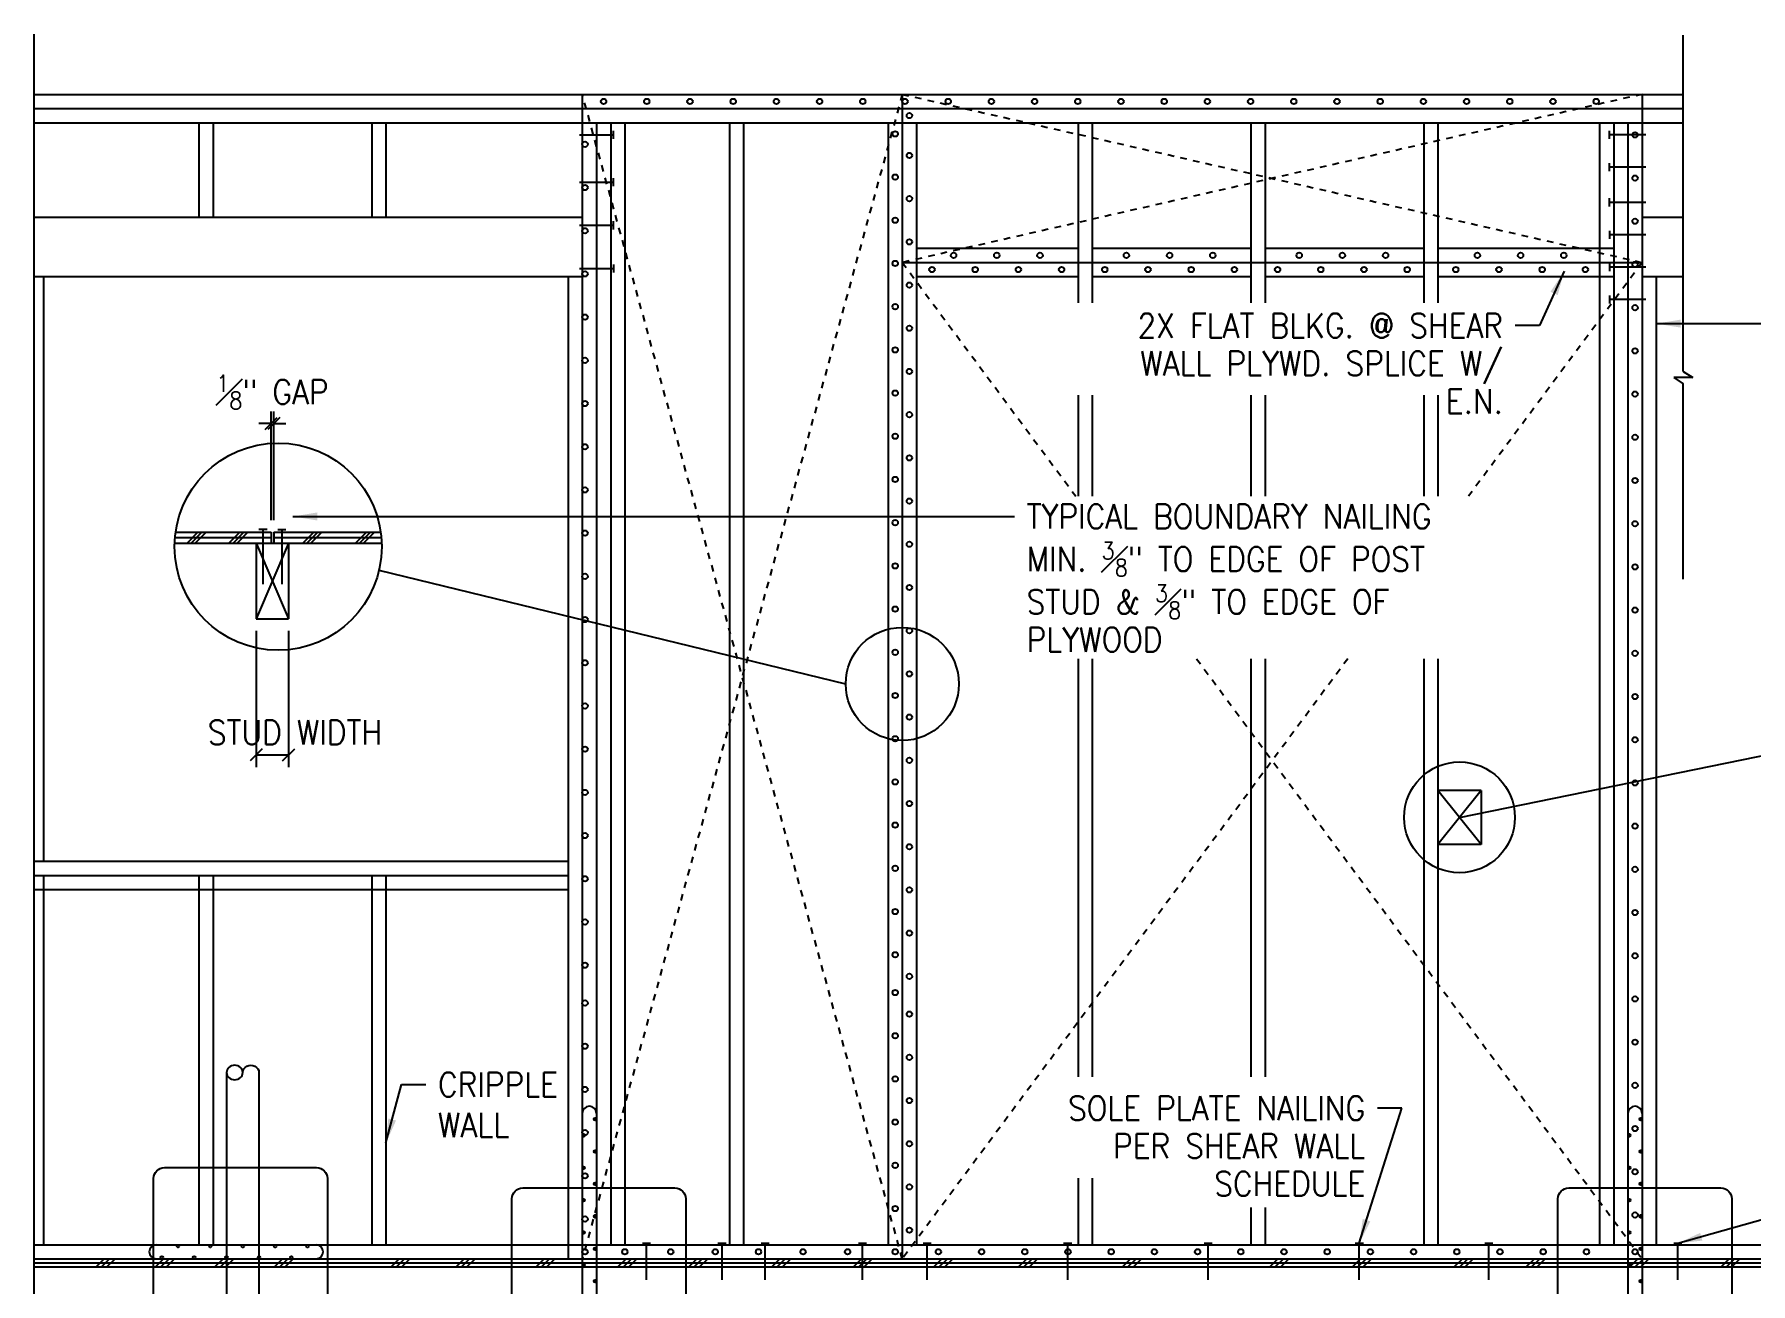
# Model space of a CAD drawing. Header units: inches. Extents: x 3 to 1706, y 9 to 286.
# Drawn here: x 211.22 to 237.71, y 267.22 to 286.5 of the extents above; entities that cross this region are included whole.
import ezdxf

# ---------------------------------------------------------------- set-up
doc = ezdxf.new("R2010")
doc.units = ezdxf.units.IN
doc.header["$LTSCALE"] = 0.5
doc.header["$MEASUREMENT"] = 0
doc.linetypes.add('HIDDEN2', pattern=[0.1875, 0.125, -0.0625])
for name, color, linetype in [('A-ANNO-DIMS', 7, 'Continuous'), ('A-ANNO-NOTE', 7, 'Continuous'), ('A-ANNO-SYMB', 7, 'Continuous'), ('A-DETL-IDEN', 7, 'Continuous'), ('A-DETL-MCUT', 2, 'Continuous'), ('A-DETL-PATT', 8, 'Continuous'), ('A-ELEV', 2, 'Continuous'), ('A-ELEV-PATT', 8, 'Continuous')]:
    doc.layers.add(name, color=color, linetype=linetype)
doc.styles.add('NOTE', font='romans.shx', dxfattribs={"width": 0.9})
doc.dimstyles.new('NOTE4', dxfattribs={"dimscale": 4, "dimtxt": 0.09375, "dimasz": 0.046875, "dimexe": 0.046875, "dimexo": 0.046875, "dimgap": 0.046875, "dimtad": 1, "dimdec": 4, "dimzin": 3, "dimdsep": 46, "dimlunit": 4, "dimtxsty": 'NOTE', "dimblk": 'OBLIQUE', "dimcen": 0.046875, "dimadec": 0, "dimazin": 0, "dimtfac": 0.75, "dimtdec": 4, "dimtofl": 0, "dimtmove": 2, "dimatfit": 3, "dimldrblk": 'OBLIQUE', "dimfxl": 0, "dimfrac": 1, "dimtolj": 1, "dimtzin": 0, "dimarcsym": 0})
doc.dimstyles.new('TEXT4', dxfattribs={"dimscale": 4, "dimtxt": 0.09375, "dimasz": 0.09375, "dimexe": 0.046875, "dimexo": 0.046875, "dimgap": 0.046875, "dimtad": 0, "dimdec": 4, "dimzin": 3, "dimdsep": 46, "dimlunit": 4, "dimtxsty": 'NOTE', "dimcen": 0.046875, "dimadec": 0, "dimazin": 0, "dimtfac": 0.75, "dimtdec": 4, "dimtofl": 0, "dimtmove": 2, "dimatfit": 3, "dimfxl": 0, "dimfrac": 1, "dimtolj": 1, "dimtzin": 0, "dimarcsym": 0})

# ---------------------------------------------------------------- blocks, each defined once
blk = doc.blocks.new('_Oblique')
at = {"color": 0, "lineweight": -2}
blk.add_line((-0.5, -0.5), (0.5, 0.5), dxfattribs=at)
blk = doc.blocks.new('*D25')
at = {"layer": 'A-ANNO-DIMS', "color": 0, "lineweight": -2}
for p, q in [((214.878, 280.493), (214.69, 280.493)), ((214.878, 279.002), (214.878, 280.68)), ((214.92, 279.002), (214.92, 280.68)), ((214.92, 280.493), (215.107, 280.493))]:
    blk.add_line(p, q, dxfattribs=at)
at = {"layer": 'Defpoints', "color": 0}
for p in [(214.92, 280.493), (214.878, 278.815), (214.92, 278.815)]:
    blk.add_point(p, dxfattribs=at)
at = {"layer": 'A-ANNO-DIMS', "color": 0, "lineweight": -2, "xscale": 0.1875, "yscale": 0.1875, "zscale": 0.1875}
blk.add_blockref('_Oblique', (214.878, 280.493), dxfattribs=at)
at = {"layer": 'A-ANNO-DIMS', "color": 0, "lineweight": -2, "xscale": 0.1875, "yscale": 0.1875, "zscale": 0.1875, "rotation": 180}
blk.add_blockref('_Oblique', (214.92, 280.493), dxfattribs=at)
at = {"layer": 'A-ANNO-DIMS', "color": 0, "insert": (214.899, 280.979), "char_height": 0.375, "attachment_point": 5, "style": 'NOTE'}
blk.add_mtext('\\A1;\\A1;{\\H0.7x;\\S1#8;}" GAP', dxfattribs=at)
blk = doc.blocks.new('*D26')
at = {"layer": 'A-ANNO-DIMS', "color": 0, "lineweight": -2}
for p, q in [((214.649, 277.294), (214.649, 275.192)), ((215.149, 277.294), (215.149, 275.192)), ((214.649, 275.379), (215.149, 275.379))]:
    blk.add_line(p, q, dxfattribs=at)
at = {"layer": 'Defpoints', "color": 0}
for p in [(214.649, 277.481), (215.149, 277.481), (215.149, 275.379)]:
    blk.add_point(p, dxfattribs=at)
at = {"layer": 'A-ANNO-DIMS', "color": 0, "lineweight": -2, "xscale": 0.1875, "yscale": 0.1875, "zscale": 0.1875, "rotation": 180}
blk.add_blockref('_Oblique', (214.649, 275.379), dxfattribs=at)
at = {"layer": 'A-ANNO-DIMS', "color": 0, "lineweight": -2, "xscale": 0.1875, "yscale": 0.1875, "zscale": 0.1875}
blk.add_blockref('_Oblique', (215.149, 275.379), dxfattribs=at)
at = {"layer": 'A-ANNO-DIMS', "color": 0, "insert": (215.247, 275.726), "char_height": 0.375, "attachment_point": 5, "style": 'NOTE'}
blk.add_mtext('\\A1;STUD WIDTH', dxfattribs=at)

msp = doc.modelspace()

# ---------------------------------------------------------------- hatches: boundary and pattern name
at = {"layer": 'A-ELEV'}
for points in [[(219.89956, 269.75917, 1), (219.8579, 269.75917, 1)], [(236.03498, 269.75917, 1), (235.99331, 269.75917, 1)], [(219.72248, 269.50917, 1), (219.68081, 269.50917, 1)], [(235.8579, 269.50917, 1), (235.81623, 269.50917, 1)], [(219.89956, 269.25917, 1), (219.8579, 269.25917, 1)], [(236.03498, 269.25917, 1), (235.99331, 269.25917, 1)], [(219.72248, 269.00917, 1), (219.68081, 269.00917, 1)], [(235.81623, 269.00917, 1), (235.8579, 269.00917, 1)], [(219.89956, 268.75917, 1), (219.8579, 268.75917, 1)], [(236.03498, 268.75917, 1), (235.99331, 268.75917, 1)], [(219.72248, 268.50917, 1), (219.68081, 268.50917, 1)], [(235.8579, 268.50917, 1), (235.81623, 268.50917, 1)], [(219.89956, 268.25917, 1), (219.8579, 268.25917, 1)], [(236.03498, 268.25917, 1), (235.99331, 268.25917, 1)], [(219.72248, 268.00917, 1), (219.68081, 268.00917, 1)], [(219.89956, 267.75917, 1), (219.8579, 267.75917, 1)], [(235.81623, 268.00917, 1), (235.8579, 268.00917, 1)], [(236.03498, 267.75917, 1), (235.99331, 267.75917, 1)], [(219.72248, 267.50917, 1), (219.68081, 267.50917, 1)], [(235.8579, 267.50917, 1), (235.81623, 267.50917, 1)], [(219.89956, 267.25917, 1), (219.8579, 267.25917, 1)], [(236.03498, 267.25917, 1), (235.99331, 267.25917, 1)]]:
    msp.add_hatch(color=256, dxfattribs=at).paths.add_polyline_path(points)

# ---------------------------------------------------------------- linework, layer by layer
at = {"layer": 'A-ANNO-SYMB'}
for p, q in [((211.22465, 266.8102), (211.22465, 286.49792)), ((236.66969, 281.29347), (236.66969, 286.48332)), ((236.66969, 281.29347), (236.81719, 281.20013)), ((236.52219, 281.20013), (236.66969, 281.1068)), ((236.81719, 281.20013), (236.52219, 281.20013)), ((236.66969, 278.09271), (236.66969, 281.1068))]:
    msp.add_line(p, q, dxfattribs=at)
at = {"layer": 'A-DETL-IDEN'}
for p, q in [((223.74562, 276.4706), (216.54341, 278.22673)), ((233.21727, 274.41542), (248.98818, 277.62732))]:
    msp.add_line(p, q, dxfattribs=at)
for points in [[(213.23188, 269.01067), (215.58012, 269.01067, -0.41421356), (215.74678, 268.84401), (215.74678, 264.36578, -0.41421356), (215.58012, 264.19911), (213.23188, 264.19911, -0.41421356), (213.06522, 264.36578), (213.06522, 268.84401, -0.41421356)], [(218.76086, 268.6976), (221.10909, 268.6976, -0.41421356), (221.27576, 268.53093), (221.27576, 261.456, -0.41421356), (221.10909, 261.28933), (218.76086, 261.28933, -0.41421356), (218.59419, 261.456), (218.59419, 268.53093, -0.41421356)], [(234.90336, 268.6976), (237.2516, 268.6976, -0.41421356), (237.41826, 268.53093), (237.41826, 261.456, -0.41421356), (237.2516, 261.28933), (234.90336, 261.28933, -0.41421356), (234.7367, 261.456), (234.7367, 268.53093, -0.41421356)]]:
    msp.add_lwpolyline(points, format="xyb", close=True, dxfattribs=at)
for centre, radius in [((214.98738, 278.59301), 1.59856), ((224.61831, 276.47422), 0.8727), ((233.21727, 274.41542), 0.8547)]:
    msp.add_circle(centre, radius, dxfattribs=at)
at = {"layer": 'A-DETL-MCUT'}
for p, q in [((213.38977, 278.64791), (216.585, 278.64791)), ((213.40426, 278.81458), (214.87786, 278.81458)), ((214.64869, 278.64791), (214.64869, 277.48125)), ((214.64869, 278.64791), (215.14869, 277.48125)), ((215.14869, 278.64791), (214.64869, 277.48125)), ((214.81536, 278.85625), (214.69036, 278.85625)), ((214.75286, 278.85625), (214.75286, 278.01247)), ((214.87786, 278.81458), (214.87786, 278.64791)), ((214.91953, 278.81458), (214.91953, 278.64791)), ((214.91953, 278.81458), (216.57051, 278.81458)), ((214.98203, 278.85625), (215.10703, 278.85625)), ((215.04453, 278.85625), (215.04453, 278.01247)), ((215.14869, 278.64791), (215.14869, 277.48125)), ((214.64869, 277.48125), (215.14869, 277.48125))]:
    msp.add_line(p, q, dxfattribs=at)
at = {"layer": 'A-DETL-PATT'}
for p, q in [((213.39482, 278.73125), (214.87786, 278.73125)), ((213.58256, 278.64791), (213.74923, 278.81458)), ((213.64506, 278.64791), (213.81173, 278.81458)), ((213.70756, 278.64791), (213.87423, 278.81458)), ((214.22839, 278.64791), (214.39506, 278.81458)), ((214.29089, 278.64791), (214.45756, 278.81458)), ((214.35339, 278.64791), (214.52006, 278.81458)), ((214.91953, 278.73125), (216.57995, 278.73125)), ((215.36886, 278.64791), (215.53553, 278.81458)), ((215.43136, 278.64791), (215.59803, 278.81458)), ((215.49386, 278.64791), (215.66053, 278.81458)), ((216.18136, 278.64791), (216.34803, 278.81458)), ((216.24386, 278.64791), (216.41053, 278.81458)), ((216.30636, 278.64791), (216.47303, 278.81458))]:
    msp.add_line(p, q, dxfattribs=at)
at = {"layer": 'A-ELEV'}
for p, q in [((211.22465, 285.57167), (236.66969, 285.57167)), ((219.68081, 285.57167), (219.68081, 261.70709)), ((224.61831, 285.57167), (224.61831, 267.60292)), ((236.03498, 285.57167), (236.03498, 261.03991)), ((211.22465, 285.35292), (236.66969, 285.35292)), ((211.22465, 285.13417), (236.66969, 285.13417)), ((213.76415, 285.13417), (213.76415, 283.67584)), ((213.9829, 285.13417), (213.9829, 283.67584)), ((216.43081, 285.13417), (216.43081, 283.67584)), ((216.64956, 285.13417), (216.64956, 283.67584)), ((219.89956, 285.13417), (219.89956, 261.70709)), ((220.11831, 285.13417), (220.11831, 267.82167)), ((220.15998, 284.88417), (220.15998, 285.00917)), ((220.33706, 285.13417), (220.33706, 267.82167)), ((221.95165, 285.13417), (221.95165, 267.82167)), ((222.1704, 285.13417), (222.1704, 267.82167)), ((224.39956, 285.13417), (224.39956, 267.82167)), ((224.83706, 285.13417), (224.83706, 267.82167)), ((227.33185, 285.13417), (227.33185, 282.35687)), ((227.5506, 285.13417), (227.5506, 282.35687)), ((229.99852, 285.13417), (229.99852, 282.35687)), ((230.21727, 285.13417), (230.21727, 282.35687)), ((232.66519, 285.13417), (232.66519, 282.35687)), ((232.88394, 285.13417), (232.88394, 282.35687)), ((235.37873, 285.13417), (235.37873, 267.82167)), ((235.52977, 284.88417), (235.52977, 285.00917)), ((235.59748, 285.13417), (235.59748, 267.82167)), ((235.81623, 285.13417), (235.81623, 261.03991)), ((219.63915, 284.94667), (220.15998, 284.94667)), ((236.09227, 284.94667), (235.52977, 284.94667)), ((235.52977, 284.38417), (235.52977, 284.50917)), ((219.63915, 284.21751), (220.15998, 284.21751)), ((220.15998, 284.15501), (220.15998, 284.28001)), ((236.09227, 284.44667), (235.52977, 284.44667)), ((235.52977, 283.84251), (235.52977, 283.96751)), ((211.22465, 283.67584), (219.68081, 283.67584)), ((236.09227, 283.90501), (235.52977, 283.90501)), ((236.03498, 283.67584), (236.66969, 283.67584)), ((219.63915, 283.55084), (220.15998, 283.55084)), ((220.15998, 283.48834), (220.15998, 283.61334)), ((235.52977, 283.46751), (235.52977, 283.34251)), ((236.09227, 283.40501), (235.52977, 283.40501)), ((224.83706, 283.19667), (227.33185, 283.19667)), ((227.5506, 283.19667), (229.99852, 283.19667)), ((230.21727, 283.19667), (232.66519, 283.19667)), ((232.88394, 283.19667), (235.59748, 283.19667)), ((219.63915, 282.88417), (220.15998, 282.88417)), ((220.15998, 282.94667), (220.15998, 282.82167)), ((224.61831, 282.97792), (236.03498, 282.97792)), ((235.52977, 282.96751), (235.52977, 282.84251)), ((236.09227, 282.90501), (235.52977, 282.90501)), ((211.22465, 282.75917), (219.68081, 282.75917)), ((211.36831, 282.75917), (211.36831, 273.73834)), ((219.46206, 282.75917), (219.46206, 267.60292)), ((224.83706, 282.75917), (227.33185, 282.75917)), ((227.5506, 282.75917), (229.99852, 282.75917)), ((230.21727, 282.75917), (232.66519, 282.75917)), ((232.88394, 282.75917), (235.59748, 282.75917)), ((236.03498, 282.75917), (236.66969, 282.75917)), ((236.25373, 282.75917), (236.25373, 267.82167)), ((235.52977, 282.46751), (235.52977, 282.34251)), ((236.09227, 282.40501), (235.52977, 282.40501)), ((227.33185, 280.92858), (227.33185, 279.3707)), ((227.5506, 280.92858), (227.5506, 279.3707)), ((229.99852, 280.92858), (229.99852, 279.3707)), ((230.21727, 280.92858), (230.21727, 279.3707)), ((232.66519, 280.92858), (232.66519, 279.3707)), ((232.88394, 280.92858), (232.88394, 279.3707)), ((227.33185, 276.86237), (227.33185, 270.41161)), ((227.5506, 276.86237), (227.5506, 270.41161)), ((229.99852, 276.86237), (229.99852, 270.41161)), ((230.21727, 276.86237), (230.21727, 270.41161)), ((232.66519, 276.86237), (232.66519, 267.82167)), ((232.88394, 276.86237), (232.88394, 267.82167)), ((233.5506, 274.83209), (232.88394, 274.83209)), ((233.5506, 273.99876), (232.88394, 274.83209)), ((233.5506, 274.83209), (232.88394, 273.99876)), ((233.5506, 274.83209), (233.5506, 273.99876)), ((233.5506, 273.99876), (232.88394, 273.99876)), ((211.22465, 273.73834), (219.46206, 273.73834)), ((211.22465, 273.51959), (219.46206, 273.51959)), ((211.36831, 273.51959), (211.36831, 267.82167)), ((213.76415, 273.51959), (213.76415, 267.82167)), ((213.9829, 273.51959), (213.9829, 267.82167)), ((216.43081, 273.51959), (216.43081, 267.82167)), ((216.64956, 273.51959), (216.64956, 267.82167)), ((211.22465, 273.30084), (219.46206, 273.30084)), ((214.19123, 270.47817), (214.19123, 261.97689)), ((214.69123, 270.47817), (214.69123, 261.97689)), ((227.33185, 268.84606), (227.33185, 267.82167)), ((227.5506, 268.84606), (227.5506, 267.82167)), ((229.99852, 268.3975), (229.99852, 267.82167)), ((230.21727, 268.3975), (230.21727, 267.82167)), ((211.22465, 267.82167), (248.67463, 267.82167)), ((220.6079, 267.84251), (220.7329, 267.84251)), ((220.6704, 267.28001), (220.6704, 267.84251)), ((221.77456, 267.84251), (221.89956, 267.84251)), ((221.83706, 267.28001), (221.83706, 267.84251)), ((222.44123, 267.84251), (222.56623, 267.84251)), ((222.50373, 267.28001), (222.50373, 267.84251)), ((223.94123, 267.84251), (224.06623, 267.84251)), ((224.00373, 267.28001), (224.00373, 267.84251)), ((224.94123, 267.84251), (225.06623, 267.84251)), ((225.00373, 267.28001), (225.00373, 267.84251)), ((227.1079, 267.84251), (227.2329, 267.84251)), ((227.1704, 267.28001), (227.1704, 267.84251)), ((229.27456, 267.84251), (229.39956, 267.84251)), ((229.33706, 267.28001), (229.33706, 267.84251)), ((231.6079, 267.84251), (231.7329, 267.84251)), ((231.6704, 267.28001), (231.6704, 267.84251)), ((233.6079, 267.84251), (233.7329, 267.84251)), ((233.6704, 267.28001), (233.6704, 267.84251)), ((236.52456, 267.84251), (236.64956, 267.84251)), ((236.58706, 267.28001), (236.58706, 267.84251)), ((211.22465, 267.60292), (248.67463, 267.60292)), ((211.22465, 267.47792), (248.67463, 267.47792))]:
    msp.add_line(p, q, dxfattribs=at)
at = {"layer": 'A-ELEV', "linetype": 'HIDDEN2'}
for p, q in [((224.61831, 267.60292), (219.68081, 285.57167)), ((224.61831, 285.57167), (219.68081, 267.60292)), ((224.61831, 285.57167), (236.03498, 282.97792)), ((236.03498, 285.57167), (224.61831, 282.97792)), ((224.61831, 282.97792), (227.29685, 279.3707)), ((236.03498, 282.97792), (233.35644, 279.3707)), ((231.49389, 276.86237), (224.61831, 267.60292)), ((229.1594, 276.86237), (236.03498, 267.60292))]:
    msp.add_line(p, q, dxfattribs=at)
at = {"layer": 'A-ELEV'}
for centre, radius in [((220.00894, 285.4623), 0.04167), ((220.6756, 285.4623), 0.04167), ((221.34227, 285.4623), 0.04167), ((222.00894, 285.4623), 0.04167), ((222.6756, 285.4623), 0.04167), ((223.34227, 285.4623), 0.04167), ((224.00894, 285.4623), 0.04167), ((224.65998, 285.4623), 0.04167), ((224.72769, 285.24355), 0.04167), ((225.32665, 285.4623), 0.04167), ((225.99331, 285.4623), 0.04167), ((226.65998, 285.4623), 0.04167), ((227.32665, 285.4623), 0.04167), ((227.99331, 285.4623), 0.04167), ((228.65998, 285.4623), 0.04167), ((229.32665, 285.4623), 0.04167), ((229.99331, 285.4623), 0.04167), ((230.65998, 285.4623), 0.04167), ((231.32665, 285.4623), 0.04167), ((231.99331, 285.4623), 0.04167), ((232.65998, 285.4623), 0.04167), ((233.32665, 285.4623), 0.04167), ((233.99331, 285.4623), 0.04167), ((234.65998, 285.4623), 0.04167), ((235.32665, 285.4623), 0.04167), ((224.50894, 284.9623), 0.04167), ((235.9256, 284.94667), 0.04167), ((219.72248, 284.80084), 0.04167), ((224.72769, 284.62897), 0.04167), ((224.50894, 284.29563), 0.04167), ((235.9256, 284.28001), 0.04167), ((219.72248, 284.13417), 0.04167), ((224.72769, 283.9623), 0.04167), ((224.50894, 283.62897), 0.04167), ((219.72248, 283.46751), 0.04167), ((235.9256, 283.61334), 0.04167), ((224.72769, 283.29563), 0.04167), ((225.40998, 283.0873), 0.04167), ((226.07665, 283.0873), 0.04167), ((226.74331, 283.0873), 0.04167), ((228.07665, 283.0873), 0.04167), ((228.74331, 283.0873), 0.04167), ((229.40998, 283.0873), 0.04167), ((230.74331, 283.0873), 0.04167), ((231.40998, 283.0873), 0.04167), ((232.07665, 283.0873), 0.04167), ((233.49331, 283.0873), 0.04167), ((234.15998, 283.0873), 0.04167), ((234.82665, 283.0873), 0.04167), ((224.50894, 282.9623), 0.04167), ((225.07665, 282.86855), 0.04167), ((225.74331, 282.86855), 0.04167), ((226.40998, 282.86855), 0.04167), ((227.07665, 282.86855), 0.04167), ((227.74331, 282.86855), 0.04167), ((228.40998, 282.86855), 0.04167), ((229.07665, 282.86855), 0.04167), ((229.74331, 282.86855), 0.04167), ((230.40998, 282.86855), 0.04167), ((231.07665, 282.86855), 0.04167), ((231.74331, 282.86855), 0.04167), ((232.40998, 282.86855), 0.04167), ((233.15998, 282.86855), 0.04167), ((233.82665, 282.86855), 0.04167), ((234.49331, 282.86855), 0.04167), ((235.15998, 282.86855), 0.04167), ((235.9256, 282.94667), 0.04167), ((219.72248, 282.80084), 0.04167), ((224.72769, 282.62897), 0.04167), ((224.50894, 282.29563), 0.04167), ((219.72248, 282.13417), 0.04167), ((235.9256, 282.28001), 0.04167), ((224.72769, 281.9623), 0.04167), ((224.50894, 281.62897), 0.04167), ((235.9256, 281.61334), 0.04167), ((219.72248, 281.46751), 0.04167), ((224.72769, 281.29563), 0.04167), ((219.72248, 280.80084), 0.04167), ((224.50894, 280.9623), 0.04167), ((235.9256, 280.94667), 0.04167), ((224.72769, 280.62897), 0.04167), ((224.50894, 280.29563), 0.04167), ((235.9256, 280.28001), 0.04167), ((219.72248, 280.13417), 0.04167), ((224.72769, 279.9623), 0.04167), ((219.72248, 279.46751), 0.04167), ((224.50894, 279.62897), 0.04167), ((235.9256, 279.61334), 0.04167), ((224.72769, 279.29563), 0.04167), ((224.50894, 278.9623), 0.04167), ((235.9256, 278.94667), 0.04167), ((219.72248, 278.80084), 0.04167), ((224.72769, 278.62897), 0.04167), ((219.72248, 278.13417), 0.04167), ((224.50894, 278.29563), 0.04167), ((235.9256, 278.28001), 0.04167), ((224.72769, 277.9623), 0.04167), ((224.50894, 277.62897), 0.04167), ((235.9256, 277.61334), 0.04167), ((219.72248, 277.46751), 0.04167), ((224.72769, 277.29563), 0.04167), ((219.72248, 276.80084), 0.04167), ((224.50894, 276.9623), 0.04167), ((235.9256, 276.94667), 0.04167), ((224.72769, 276.62897), 0.04167), ((224.50894, 276.29563), 0.04167), ((235.9256, 276.28001), 0.04167), ((219.72248, 276.13417), 0.04167), ((224.72769, 275.9623), 0.04167), ((219.72248, 275.46751), 0.04167), ((224.50894, 275.62897), 0.04167), ((235.9256, 275.61334), 0.04167), ((224.72769, 275.29563), 0.04167), ((224.50894, 274.9623), 0.04167), ((235.9256, 274.94667), 0.04167), ((219.72248, 274.80084), 0.04167), ((224.72769, 274.62897), 0.04167), ((219.72248, 274.13417), 0.04167), ((224.50894, 274.29563), 0.04167), ((235.9256, 274.28001), 0.04167), ((224.72769, 273.9623), 0.04167), ((224.50894, 273.62897), 0.04167), ((235.9256, 273.61334), 0.04167), ((219.72248, 273.46751), 0.04167), ((224.72769, 273.29563), 0.04167), ((219.72248, 272.80084), 0.04167), ((224.50894, 272.9623), 0.04167), ((235.9256, 272.94667), 0.04167), ((224.72769, 272.62897), 0.04167), ((224.50894, 272.29563), 0.04167), ((235.9256, 272.28001), 0.04167), ((219.72248, 272.13417), 0.04167), ((224.50894, 271.7123), 0.04167), ((224.72769, 271.9623), 0.04167), ((219.72248, 271.55084), 0.04167), ((235.9256, 271.61334), 0.04167), ((224.72769, 271.37897), 0.04167), ((224.50894, 271.04563), 0.04167), ((235.9256, 270.94667), 0.04167), ((219.72248, 270.88417), 0.04167), ((224.72769, 270.7123), 0.04167), ((224.50894, 270.37897), 0.04167), ((219.72248, 270.21751), 0.04167), ((235.9256, 270.28001), 0.04167), ((224.72769, 270.04563), 0.04167), ((219.87873, 269.75917), 0.02083), ((224.50894, 269.7123), 0.04167), ((235.9256, 269.61334), 0.04167), ((236.01415, 269.75917), 0.02083), ((219.72248, 269.55084), 0.04167), ((219.72248, 269.55084), 0.04167), ((219.70165, 269.50917), 0.02083), ((224.72769, 269.37897), 0.04167), ((235.83706, 269.50917), 0.02083), ((219.87873, 269.25917), 0.02083), ((236.01415, 269.25917), 0.02083), ((219.70165, 269.00917), 0.02083), ((219.72248, 268.88417), 0.04167), ((224.50894, 269.04563), 0.04167), ((235.83706, 269.00917), 0.02083), ((235.9256, 268.94667), 0.04167), ((219.87873, 268.75917), 0.02083), ((224.72769, 268.7123), 0.04167), ((236.01415, 268.75917), 0.02083), ((219.70165, 268.50917), 0.02083), ((224.50894, 268.37897), 0.04167), ((235.83706, 268.50917), 0.02083), ((235.9256, 268.28001), 0.04167), ((219.72248, 268.21751), 0.04167), ((219.87873, 268.25917), 0.02083), ((224.72769, 268.04563), 0.04167), ((236.01415, 268.25917), 0.02083), ((213.44123, 267.80084), 0.02083), ((213.94123, 267.80084), 0.02083), ((214.44123, 267.80084), 0.02083), ((214.94123, 267.80084), 0.02083), ((215.44123, 267.80084), 0.02083), ((219.70165, 268.00917), 0.02083), ((219.87873, 267.75917), 0.02083), ((235.83706, 268.00917), 0.02083), ((236.01415, 267.75917), 0.02083), ((213.19123, 267.62376), 0.02083), ((213.69123, 267.62376), 0.02083), ((214.19123, 267.62376), 0.02083), ((214.69123, 267.62376), 0.02083), ((215.19123, 267.62376), 0.02083), ((219.72248, 267.7123), 0.04167), ((219.70165, 267.50917), 0.02083), ((220.33706, 267.7123), 0.04167), ((221.0454, 267.7123), 0.04167), ((221.7329, 267.7123), 0.04167), ((222.39956, 267.7123), 0.04167), ((223.08706, 267.7123), 0.04167), ((223.77456, 267.7123), 0.04167), ((224.50894, 267.7123), 0.04167), ((225.1756, 267.7123), 0.04167), ((225.84227, 267.7123), 0.04167), ((226.50894, 267.7123), 0.04167), ((227.1756, 267.7123), 0.04167), ((227.84227, 267.7123), 0.04167), ((228.50894, 267.7123), 0.04167), ((229.1756, 267.7123), 0.04167), ((229.84227, 267.7123), 0.04167), ((230.50894, 267.7123), 0.04167), ((231.1756, 267.7123), 0.04167), ((231.84227, 267.7123), 0.04167), ((232.50894, 267.7123), 0.04167), ((233.1756, 267.7123), 0.04167), ((233.84227, 267.7123), 0.04167), ((234.50894, 267.7123), 0.04167), ((235.1756, 267.7123), 0.04167), ((235.83706, 267.50917), 0.02083), ((235.9256, 267.7123), 0.04167), ((219.87873, 267.25917), 0.02083), ((236.01415, 267.25917), 0.02083)]:
    msp.add_circle(centre, radius, dxfattribs=at)
for centre, start, end in [((219.79019, 269.84772), 0, 180), ((235.9256, 269.84772), 0, 180), ((213.1079, 267.7123), 90, 270), ((215.57144, 267.7123), 270, 90)]:
    msp.add_arc(centre, 0.10937, start, end, dxfattribs=at)
at = {"layer": 'A-ELEV', "extrusion": (0, 0, -1)}
msp.add_ellipse((214.31623, 270.47817), major_axis=(-0.125, 0), ratio=0.8975486, dxfattribs=at)
msp.add_ellipse((214.56623, 270.47817), major_axis=(0.125, 0), ratio=0.8975486, start_param=3.14159265, end_param=6.28318531, dxfattribs=at)
at = {"layer": 'A-ELEV-PATT'}
for p, q in [((211.22465, 267.54042), (248.67463, 267.54042)), ((212.17883, 267.47792), (212.30383, 267.60292)), ((212.26216, 267.47792), (212.38716, 267.60292)), ((212.34549, 267.47792), (212.47049, 267.60292)), ((213.09549, 267.47792), (213.22049, 267.60292)), ((213.17883, 267.47792), (213.30383, 267.60292)), ((213.26216, 267.47792), (213.38716, 267.60292)), ((214.01216, 267.47792), (214.13716, 267.60292)), ((214.09549, 267.47792), (214.22049, 267.60292)), ((214.17883, 267.47792), (214.30383, 267.60292)), ((214.92883, 267.47792), (215.05383, 267.60292)), ((215.01216, 267.47792), (215.13716, 267.60292)), ((215.09549, 267.47792), (215.22049, 267.60292)), ((216.7298, 267.47792), (216.8548, 267.60292)), ((216.81313, 267.47792), (216.93813, 267.60292)), ((216.89646, 267.47792), (217.02146, 267.60292)), ((217.73387, 267.47792), (217.85887, 267.60292)), ((217.81721, 267.47792), (217.94221, 267.60292)), ((217.90054, 267.47792), (218.02554, 267.60292)), ((218.9664, 267.47792), (219.0914, 267.60292)), ((219.04973, 267.47792), (219.17473, 267.60292)), ((219.13306, 267.47792), (219.25806, 267.60292)), ((220.23079, 267.47792), (220.35579, 267.60292)), ((220.31413, 267.47792), (220.43913, 267.60292)), ((220.39746, 267.47792), (220.52246, 267.60292)), ((221.32397, 267.47792), (221.44897, 267.60292)), ((221.4073, 267.47792), (221.5323, 267.60292)), ((221.49063, 267.47792), (221.61563, 267.60292)), ((222.6043, 267.47792), (222.7293, 267.60292)), ((222.68764, 267.47792), (222.81264, 267.60292)), ((222.77097, 267.47792), (222.89597, 267.60292)), ((223.86339, 267.47792), (223.98839, 267.60292)), ((223.94672, 267.47792), (224.07172, 267.60292)), ((224.03005, 267.47792), (224.15505, 267.60292)), ((225.10612, 267.47792), (225.23112, 267.60292)), ((225.18945, 267.47792), (225.31445, 267.60292)), ((225.27278, 267.47792), (225.39778, 267.60292)), ((226.41301, 267.47792), (226.53801, 267.60292)), ((226.49635, 267.47792), (226.62135, 267.60292)), ((226.57968, 267.47792), (226.70468, 267.60292)), ((228.01742, 267.47792), (228.14242, 267.60292)), ((228.10075, 267.47792), (228.22575, 267.60292)), ((228.18408, 267.47792), (228.30908, 267.60292)), ((230.29072, 267.47792), (230.41572, 267.60292)), ((230.37405, 267.47792), (230.49905, 267.60292)), ((230.45739, 267.47792), (230.58239, 267.60292)), ((231.56574, 267.47792), (231.69074, 267.60292)), ((231.64907, 267.47792), (231.77407, 267.60292)), ((231.73241, 267.47792), (231.85741, 267.60292)), ((233.13676, 267.47792), (233.26176, 267.60292)), ((233.22009, 267.47792), (233.34509, 267.60292)), ((233.30342, 267.47792), (233.42842, 267.60292)), ((234.24709, 267.47792), (234.37209, 267.60292)), ((234.33042, 267.47792), (234.45542, 267.60292)), ((234.41376, 267.47792), (234.53876, 267.60292)), ((235.84618, 267.47792), (235.97118, 267.60292)), ((235.92951, 267.47792), (236.05451, 267.60292)), ((236.01285, 267.47792), (236.13785, 267.60292)), ((237.25297, 267.47792), (237.37797, 267.60292)), ((237.3363, 267.47792), (237.4613, 267.60292)), ((237.41963, 267.47792), (237.54463, 267.60292))]:
    msp.add_line(p, q, dxfattribs=at)

# ---------------------------------------------------------------- texts
at = {"layer": 'A-ANNO-NOTE', "char_height": 0.375, "line_spacing_factor": 0.933333, "style": 'NOTE'}
for s, insert, attachment_point in [('2X FLAT BLKG. @ SHEAR\\PWALL PLYWD. SPLICE W/\\PE.N.', (233.88795, 282.19025), 3), ('\\A1;TYPICAL BOUNDARY NAILING\\PMIN. {\\H0.7x;\\S3#8;}" TO EDGE OF POST\\PSTUD & {\\H0.7x;\\S3#8;}" TO EDGE OF\\PPLYWOOD', (226.53698, 279.2457), 1), ('SOLE PLATE NAILING\\PPER SHEAR WALL\\PSCHEDULE', (231.76202, 270.11546), 3)]:
    msp.add_mtext(s, dxfattribs=dict(at, insert=insert, attachment_point=attachment_point))
at = {"layer": 'A-ANNO-NOTE', "insert": (217.45446, 270.47992), "char_height": 0.375, "attachment_point": 1, "style": 'NOTE'}
msp.add_mtext('CRIPPLE\\PWALL', dxfattribs=at)

# ---------------------------------------------------------------- dimensions: what is measured, and where the dimension line sits
at = {"layer": 'A-ANNO-DIMS'}
for base, p1, p2, text, picture, middle in [((214.91953, 280.4928), (214.87786, 278.81458), (214.91953, 278.81458), '\\A1;{\\H0.7x;\\S1#8;}" GAP', '*D25', (214.89869, 280.97898)), ((215.14869, 275.3793), (214.64869, 277.48125), (215.14869, 277.48125), 'STUD WIDTH', '*D26', (215.2469, 275.72634))]:
    dim = msp.add_linear_dim(base=base, p1=p1, p2=p2, text=text, dimstyle='NOTE4', dxfattribs=at)
    dim.commit()
    dim.dimension.update_dxf_attribs({"geometry": picture, "text_midpoint": middle, "dimtype": 160})

# ---------------------------------------------------------------- leaders
at = {"layer": 'A-ANNO-NOTE', "annotation_type": 0, "has_hookline": 1}
for points, hookline_direction, text_width in [([(234.83147, 282.84084), (234.45045, 282.00275), (234.07545, 282.00275)], 1, 6.49286), ([(236.25373, 282.03403), (249.99426, 282.03403), (254.42669, 282.77718)], 0, 2.98929), ([(215.21493, 279.0582), (226.34948, 279.0582)], 0, 7.10589), ([(236.58706, 267.84251), (248.77354, 271.281), (254.42669, 271.281)], 0, 6.76607), ([(216.64956, 269.39091), (216.89196, 270.29242), (217.26696, 270.29242)], 0, 1.97679), ([(231.6704, 267.84251), (232.32452, 269.92796), (231.94952, 269.92796)], 1, 5.15893)]:
    msp.add_leader(points, dimstyle='TEXT4', override={"dimgap": 0.046875, "dimtad": 0}, dxfattribs=dict(at, hookline_direction=hookline_direction, text_width=text_width))

doc.saveas('drawing.dxf')
